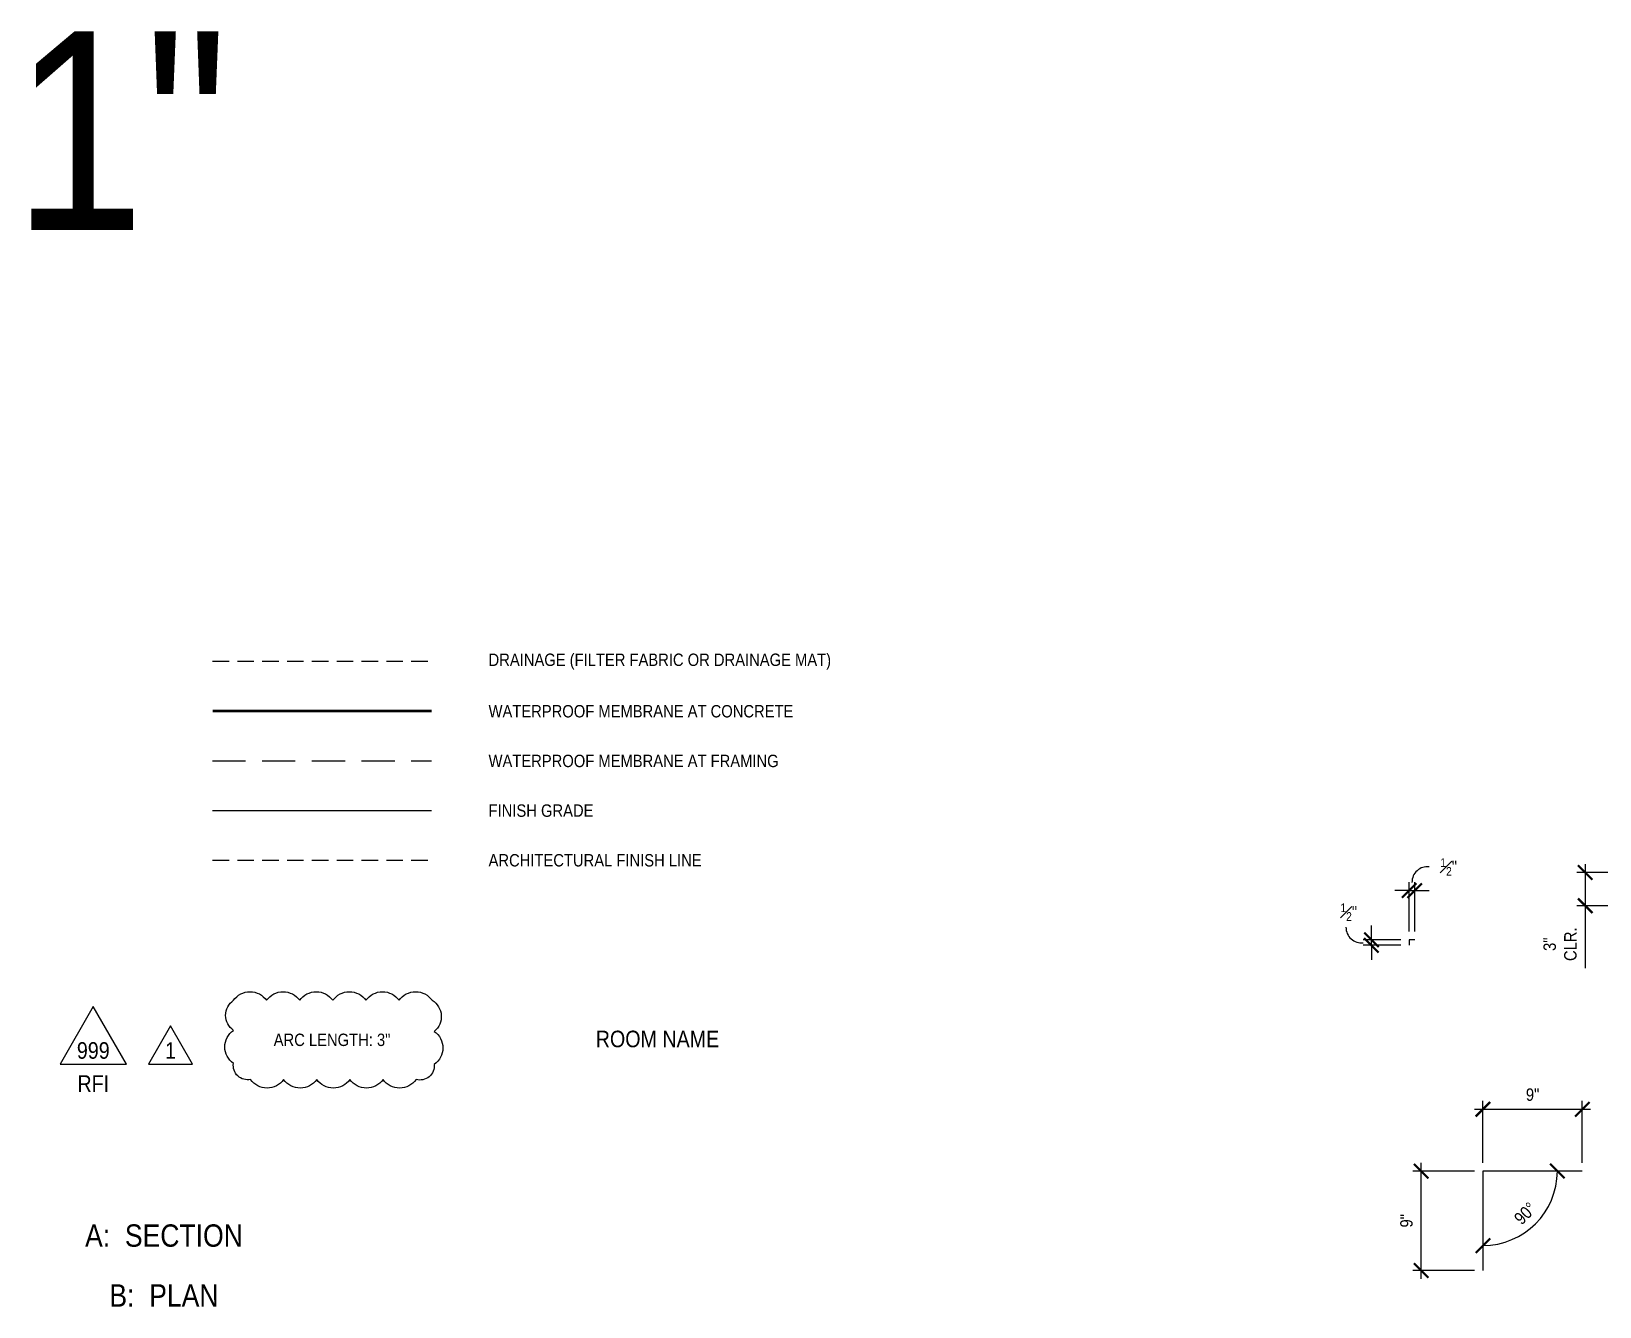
# Model space of a CAD drawing. Header units: inches. Extents: x -2661 to 42767, y -1222 to 9099.
# Drawn here: x 15596.8 to 15738.8, y 1632.9 to 1748.4 of the extents above; entities that cross this region are included whole.
import ezdxf
from ezdxf.enums import TextEntityAlignment as Align

# ---------------------------------------------------------------- set-up
doc = ezdxf.new("R2010")
doc.units = ezdxf.units.IN
doc.header["$LTSCALE"] = 12
doc.header["$MEASUREMENT"] = 0
doc.header["$PDMODE"] = 3
doc.linetypes.add('HIDDEN', pattern=[0.375, 0.25, -0.125])
doc.linetypes.add('HIDDEN2', pattern=[0.1875, 0.125, -0.0625])
doc.layers.get('0').update_dxf_attribs({"linetype": 'CONTINUOUS'})
doc.layers.get('DefPoints').update_dxf_attribs({"color": 251, "linetype": 'CONTINUOUS'})
for name, color, linetype in [('S-ANNO-DIMS', 2, 'CONTINUOUS'), ('S-ANNO-NOTE', 4, 'CONTINUOUS'), ('S-ARCH-FINISHES', 1, 'HIDDEN2'), ('S-GRADE', 3, 'CONTINUOUS'), ('S-MEMBRANE', 6, 'HIDDEN'), ('S-REV-1', 2, 'CONTINUOUS'), ('S-REV-DELTA', 2, 'CONTINUOUS'), ('S-ROOM-NAME', 251, 'CONTINUOUS')]:
    doc.layers.add(name, color=color, linetype=linetype)
doc.layers.add('S-ANNO-GRID-NONPLOT', color=251, linetype='CONTINUOUS', plot=False)
doc.layers.add('S-ANNO-NONPLOT', color=253, linetype='CONTINUOUS', plot=False, transparency=0.5)
doc.styles.add('Arial', font='arial.ttf', dxfattribs={"width": 0.85})
doc.dimstyles.new('DIM-12_Se', dxfattribs={"dimscale": 12, "dimtxt": 0.09375, "dimasz": 0.109375, "dimexe": 0.0625, "dimexo": 0.0625, "dimgap": 0.0625, "dimtad": 1, "dimdec": 4, "dimzin": 11, "dimdsep": 46, "dimlunit": 4, "dimtxsty": 'Arial', "dimblk": 'ARCHTICK', "dimcen": 0.125, "dimdle": 0.0625, "dimclrd": 256, "dimclre": 256, "dimclrt": 4, "dimadec": 0, "dimazin": 0, "dimtfac": 0.75, "dimtdec": 4, "dimtmove": 0, "dimatfit": 3, "dimfxl": 1, "dimfrac": 1, "dimtolj": 1, "dimtzin": 0, "dimarcsym": 0})

# ---------------------------------------------------------------- blocks, each defined once
blk = doc.blocks.new('_ARCHTICK')
at = {"color": 0, "linetype": 'ByBlock', "const_width": 0.15}
blk.add_lwpolyline([(-0.5, -0.5), (0.5, 0.5)], dxfattribs=at)
blk = doc.blocks.new('*D798')
at = {"layer": 'DefPoints', "color": 0, "transparency": 16777216}
for p in [(15718.15, 1666.08), (15721.57, 1666.08), (15721.57, 1665.58)]:
    blk.add_point(p, dxfattribs=at)
at = {"layer": 'S-ANNO-DIMS', "lineweight": -2, "transparency": 16777216}
for p, q in [((15718.15, 1666.08), (15718.15, 1667.39)), ((15720.82, 1666.08), (15717.4, 1666.08)), ((15720.82, 1665.58), (15717.4, 1665.58)), ((15718.15, 1665.58), (15718.15, 1666.08)), ((15718.15, 1665.58), (15718.15, 1664.27))]:
    blk.add_line(p, q, dxfattribs=at)
at = {"layer": 'S-ANNO-DIMS', "lineweight": -2, "transparency": 16777216, "xscale": 1.3125, "yscale": 1.3125, "zscale": 1.3125}
for p, rotation in [((15718.15, 1666.08), 270), ((15718.15, 1665.58), 90)]:
    blk.add_blockref('_ARCHTICK', p, dxfattribs=dict(at, rotation=rotation))
blk = doc.blocks.new('*D799')
at = {"layer": 'DefPoints', "color": 0, "transparency": 16777216}
for p in [(15722.07, 1670.54), (15721.57, 1666.08), (15722.07, 1666.08)]:
    blk.add_point(p, dxfattribs=at)
at = {"layer": 'S-ANNO-DIMS', "lineweight": -2, "transparency": 16777216}
for p, q in [((15721.57, 1670.54), (15720.26, 1670.54)), ((15721.57, 1666.83), (15721.57, 1671.29)), ((15721.57, 1670.54), (15722.07, 1670.54)), ((15722.07, 1666.83), (15722.07, 1671.29)), ((15722.07, 1670.54), (15723.38, 1670.54))]:
    blk.add_line(p, q, dxfattribs=at)
at = {"layer": 'S-ANNO-DIMS', "lineweight": -2, "transparency": 16777216, "xscale": 1.3125, "yscale": 1.3125, "zscale": 1.3125}
blk.add_blockref('_ARCHTICK', (15721.57, 1670.54), dxfattribs=at)
at = {"layer": 'S-ANNO-DIMS', "lineweight": -2, "transparency": 16777216, "xscale": 1.3125, "yscale": 1.3125, "zscale": 1.3125, "rotation": 180}
blk.add_blockref('_ARCHTICK', (15722.07, 1670.54), dxfattribs=at)
blk = doc.blocks.new('*D804')
at = {"layer": 'DefPoints', "color": 0, "transparency": 16777216}
for p in [(15722.65, 1645.13), (15728.25, 1645.13), (15728.25, 1636.13)]:
    blk.add_point(p, dxfattribs=at)
at = {"layer": 'S-ANNO-DIMS', "lineweight": -2, "transparency": 16777216}
for p, q in [((15727.5, 1645.13), (15721.9, 1645.13)), ((15722.65, 1635.38), (15722.65, 1645.88)), ((15727.5, 1636.13), (15721.9, 1636.13))]:
    blk.add_line(p, q, dxfattribs=at)
at = {"layer": 'S-ANNO-DIMS', "lineweight": -2, "transparency": 16777216, "xscale": 1.3125, "yscale": 1.3125, "zscale": 1.3125}
for p, rotation in [((15722.65, 1645.13), 90), ((15722.65, 1636.13), 270)]:
    blk.add_blockref('_ARCHTICK', p, dxfattribs=dict(at, rotation=rotation))
at = {"layer": 'S-ANNO-DIMS', "color": 4, "transparency": 16777216, "insert": (15721.33, 1640.63), "char_height": 1.125, "attachment_point": 5, "rotation": 90, "style": 'Arial'}
blk.add_mtext('\\A1;9"', dxfattribs=at)
blk = doc.blocks.new('*D805')
at = {"layer": 'DefPoints', "color": 0, "transparency": 16777216}
for p in [(15737.25, 1650.73), (15728.25, 1645.13), (15737.25, 1645.13)]:
    blk.add_point(p, dxfattribs=at)
at = {"layer": 'S-ANNO-DIMS', "lineweight": -2, "transparency": 16777216}
for p, q in [((15727.5, 1650.73), (15738, 1650.73)), ((15728.25, 1645.88), (15728.25, 1651.48)), ((15737.25, 1645.88), (15737.25, 1651.48))]:
    blk.add_line(p, q, dxfattribs=at)
at = {"layer": 'S-ANNO-DIMS', "lineweight": -2, "transparency": 16777216, "xscale": 1.3125, "yscale": 1.3125, "zscale": 1.3125, "rotation": 180}
blk.add_blockref('_ARCHTICK', (15728.25, 1650.73), dxfattribs=at)
at = {"layer": 'S-ANNO-DIMS', "lineweight": -2, "transparency": 16777216, "xscale": 1.3125, "yscale": 1.3125, "zscale": 1.3125}
blk.add_blockref('_ARCHTICK', (15737.25, 1650.73), dxfattribs=at)
at = {"layer": 'S-ANNO-DIMS', "color": 4, "transparency": 16777216, "insert": (15732.75, 1652.05), "char_height": 1.125, "attachment_point": 5, "style": 'Arial'}
blk.add_mtext('\\A1;9"', dxfattribs=at)
blk = doc.blocks.new('*D820')
at = {"layer": 'DefPoints', "color": 0, "transparency": 16777216}
for p in [(15728.25, 1645.13), (15728.25, 1645.13), (15737.25, 1645.13), (15731.62, 1639.29), (15728.25, 1636.13)]:
    blk.add_point(p, dxfattribs=at)
at = {"layer": 'S-ANNO-DIMS', "lineweight": -2, "transparency": 16777216}
blk.add_arc((15728.25, 1645.13), 6.74, 270, 360, dxfattribs=at)
at = {"layer": 'S-ANNO-DIMS', "lineweight": -2, "transparency": 16777216, "xscale": 1.3125, "yscale": 1.3125, "zscale": 1.3125}
for p, rotation in [((15734.99, 1645.13), 89.99999999999184), ((15728.25, 1638.38), 180)]:
    blk.add_blockref('_ARCHTICK', p, dxfattribs=dict(at, rotation=rotation))
at = {"layer": 'S-ANNO-DIMS', "color": 4, "transparency": 16777216, "insert": (15732.08, 1641.3), "char_height": 1.125, "attachment_point": 5, "rotation": 45, "style": 'Arial'}
blk.add_mtext('\\A1;90°', dxfattribs=at)
blk = doc.blocks.new('*D806')
at = {"layer": 'DefPoints', "color": 0, "transparency": 16777216}
for p in [(15741.45, 1672.17), (15737.51, 1669.17), (15741.45, 1669.17)]:
    blk.add_point(p, dxfattribs=at)
at = {"layer": 'S-ANNO-DIMS', "lineweight": -2, "transparency": 16777216}
for p, q in [((15740.7, 1672.17), (15736.76, 1672.17)), ((15737.51, 1672.92), (15737.51, 1669.17)), ((15740.7, 1669.17), (15736.76, 1669.17)), ((15737.51, 1669.17), (15737.51, 1663.5))]:
    blk.add_line(p, q, dxfattribs=at)
at = {"layer": 'S-ANNO-DIMS', "lineweight": -2, "transparency": 16777216, "xscale": 1.3125, "yscale": 1.3125, "zscale": 1.3125}
for p, rotation in [((15737.51, 1672.17), 90), ((15737.51, 1669.17), 270)]:
    blk.add_blockref('_ARCHTICK', p, dxfattribs=dict(at, rotation=rotation))
at = {"layer": 'S-ANNO-DIMS', "color": 4, "transparency": 16777216, "insert": (15735.24, 1665.68), "char_height": 1.125, "attachment_point": 5, "rotation": 90, "style": 'Arial'}
blk.add_mtext('\\A1;3"\\PCLR.', dxfattribs=at)
blk = doc.blocks.new('REV DELTA')
blk.add_lwpolyline([(2, 0), (0, 3.46), (-2, 0)], close=True)
at = {"style": 'Arial', "width": 0.85}
blk.add_attdef('1', text='', height=1.5, dxfattribs=at).set_placement((0, 1.23), align=Align.MIDDLE)
blk = doc.blocks.new('RevDelta_CA')
blk.add_lwpolyline([(12, 0), (0, 20.79), (-12, 0)], close=True)
at = {"style": 'Arial', "width": 0.85}
for tag, p in [('NUMBER', (0, 4.92)), ('TYPE', (0, -7.08))]:
    blk.add_attdef(tag, text='', height=6, dxfattribs=at).set_placement(p, align=Align.MIDDLE_CENTER)

msp = doc.modelspace()

# ---------------------------------------------------------------- linework, layer by layer
at = {"layer": 'S-ANNO-DIMS'}
for centre, start, end in [((15723.2264, 1671.29817), 83.5851216, 180.5344352), ((15717.25372, 1667.20888), 179.4655648, 276.4148784)]:
    msp.add_arc(centre, 1.40586, start, end, dxfattribs=at)
at = {"layer": 'S-ANNO-NONPLOT'}
for points in [[(15722.07133, 1666.08019), (15721.57133, 1666.08019), (15721.57133, 1665.58019)], [(15737.24843, 1645.12794), (15728.24843, 1645.12794), (15728.24843, 1636.12794)]]:
    msp.add_lwpolyline(points, dxfattribs=at)
at = {"layer": 'S-ARCH-FINISHES'}
msp.add_line((15613.18669, 1673.30442), (15633.0256, 1673.30442), dxfattribs=at)
at = {"layer": 'S-GRADE'}
msp.add_line((15613.18669, 1677.80442), (15633.0256, 1677.80442), dxfattribs=at)
at = {"layer": 'S-MEMBRANE', "color": 2, "linetype": 'HIDDEN2'}
msp.add_line((15613.18669, 1691.30442), (15633.0256, 1691.30442), dxfattribs=at)
at = {"layer": 'S-MEMBRANE'}
msp.add_line((15613.18669, 1682.30442), (15633.0256, 1682.30442), dxfattribs=at)
at = {"layer": 'S-MEMBRANE', "color": 4, "linetype": 'HIDDEN2', "const_width": 0.25}
msp.add_lwpolyline([(15613.18669, 1686.80442), (15633.0256, 1686.80442)], dxfattribs=at)
at = {"layer": 'S-REV-1'}
msp.add_lwpolyline([(15615.08198, 1660.59848, -0.52056705), (15618.08198, 1660.59848, -0.52056705), (15621.08198, 1660.59848, -0.52056705), (15624.08198, 1660.59848, -0.52056705), (15627.08198, 1660.59848, -0.52056705), (15630.08198, 1660.59848, -0.52056705), (15633.08198, 1660.59848, -0.52056705), (15633.27047, 1657.78697, -0.52056705), (15633.27047, 1654.78697, -0.52056705), (15631.6301, 1653.42734, -0.52056705), (15628.6301, 1653.42734, -0.52056705), (15625.6301, 1653.42734, -0.52056705), (15622.6301, 1653.42734, -0.52056705), (15619.6301, 1653.42734, -0.52056705), (15616.6301, 1653.42734, -0.52056705), (15615.08198, 1654.87922, -0.52056705), (15615.08198, 1657.87922, -0.52056705)], format="xyb", close=True, dxfattribs=at)

# ---------------------------------------------------------------- block references
at = {"layer": 'S-REV-DELTA', "xscale": 0.25, "yscale": 0.25, "zscale": 0.25}
msp.add_blockref('RevDelta_CA', (15602.3859, 1654.82682), dxfattribs=at).add_auto_attribs({'NUMBER': '999', 'TYPE': 'RFI'})
at = {"layer": 'S-REV-DELTA'}
msp.add_blockref('REV DELTA', (15609.38604, 1654.82682), dxfattribs=at).add_auto_attribs({'1': '1'})

# ---------------------------------------------------------------- texts
at = {"layer": 'S-ANNO-DIMS', "color": 4, "char_height": 1.125, "style": 'Arial'}
for insert, width, attachment_point in [((15724.38968, 1673.45888), 22.5039397, 1), ((15716.85377, 1669.37154), 22.5302798, 3)]:
    msp.add_mtext('\\A1;{\\H0.7x;\\S1#2;}"', dxfattribs=dict(at, insert=insert, width=width, attachment_point=attachment_point))
at = {"layer": 'S-ANNO-GRID-NONPLOT', "color": 191, "insert": (15595.15069, 1748.36325), "char_height": 18, "width": 59.0975878, "attachment_point": 1, "style": 'Arial'}
msp.add_mtext('1"', dxfattribs=at)
at = {"layer": 'S-ANNO-NOTE', "color": 191, "char_height": 1.125, "width": 42.2074881, "attachment_point": 4, "style": 'Arial'}
for s, insert in [('DRAINAGE (FILTER FABRIC OR DRAINAGE MAT)', (15638.18937, 1691.2752)), ('WATERPROOF MEMBRANE AT CONCRETE', (15638.18937, 1686.7752)), ('WATERPROOF MEMBRANE AT FRAMING', (15638.18937, 1682.2752)), ('FINISH GRADE', (15638.18937, 1677.7752)), ('ARCHITECTURAL FINISH LINE', (15638.18937, 1673.2752))]:
    msp.add_mtext(s, dxfattribs=dict(at, insert=insert))
at = {"layer": 'S-ANNO-NOTE', "insert": (15624.01286, 1657.01291), "char_height": 1.125, "width": 29.4226747, "attachment_point": 5, "style": 'Arial'}
msp.add_mtext('ARC LENGTH: 3"', dxfattribs=at)
at = {"layer": 'S-ANNO-NOTE', "color": 6, "char_height": 2.025, "width": 31.0800653, "attachment_point": 8, "style": 'Arial'}
for s, insert in [('A:  SECTION', (15608.78782, 1638.2504)), ('B:  PLAN', (15608.78782, 1632.85383))]:
    msp.add_mtext(s, dxfattribs=dict(at, insert=insert))
at = {"layer": 'S-ROOM-NAME', "insert": (15653.48601, 1657.08845), "char_height": 1.5, "width": 11.1819065, "attachment_point": 5, "style": 'Arial'}
msp.add_mtext('ROOM NAME', dxfattribs=at)

# ---------------------------------------------------------------- dimensions: what is measured, and where the dimension line sits
at = {"layer": 'S-ANNO-DIMS'}
dim = msp.add_linear_dim(base=(15737.50917, 1669.16923), p1=(15741.45294, 1672.16923), p2=(15741.45294, 1669.16923), angle=90, text='<>\\PCLR.', dimstyle='DIM-12_Se', dxfattribs=at)
dim.commit()
dim.dimension.update_dxf_attribs({"geometry": '*D806', "text_midpoint": (15735.23768, 1665.67627)})
dim = msp.add_linear_dim(base=(15722.07133, 1670.53674), p1=(15721.57133, 1666.08019), p2=(15722.07133, 1666.08019), text=' ', dimstyle='DIM-12_Se', dxfattribs=at)
dim.commit()
dim.dimension.update_dxf_attribs({"geometry": '*D799', "text_midpoint": (15721.82133, 1670.53674), "dimtype": 160})
dim = msp.add_linear_dim(base=(15718.15449, 1666.08019), p1=(15721.57133, 1665.58019), p2=(15721.57133, 1666.08019), angle=90, text=' ', dimstyle='DIM-12_Se', dxfattribs=at)
dim.commit()
dim.dimension.update_dxf_attribs({"geometry": '*D798', "text_midpoint": (15718.15449, 1665.83019), "dimtype": 160})
for base, p1, p2, angle, picture, middle in [((15737.24843, 1650.72657), (15728.24843, 1645.12794), (15737.24843, 1645.12794), 180, '*D805', (15732.74843, 1652.05097)), ((15722.6498, 1645.12794), (15728.24843, 1636.12794), (15728.24843, 1645.12794), 270, '*D804', (15721.32541, 1640.62794))]:
    dim = msp.add_linear_dim(base=base, p1=p1, p2=p2, angle=angle, dimstyle='DIM-12_Se', dxfattribs=at)
    dim.commit()
    dim.dimension.update_dxf_attribs({"geometry": picture, "text_midpoint": middle})
dim = msp.add_angular_dim_2l(base=(15731.62012, 1639.28801), line1=((15737.24843, 1645.12794), (15728.24843, 1645.12794)), line2=((15728.24843, 1645.12794), (15728.24843, 1636.12794)), dimstyle='DIM-12_Se', dxfattribs=at)
dim.commit()
dim.dimension.update_dxf_attribs({"geometry": '*D820', "text_midpoint": (15732.08023, 1641.29614)})

doc.saveas('drawing.dxf')
